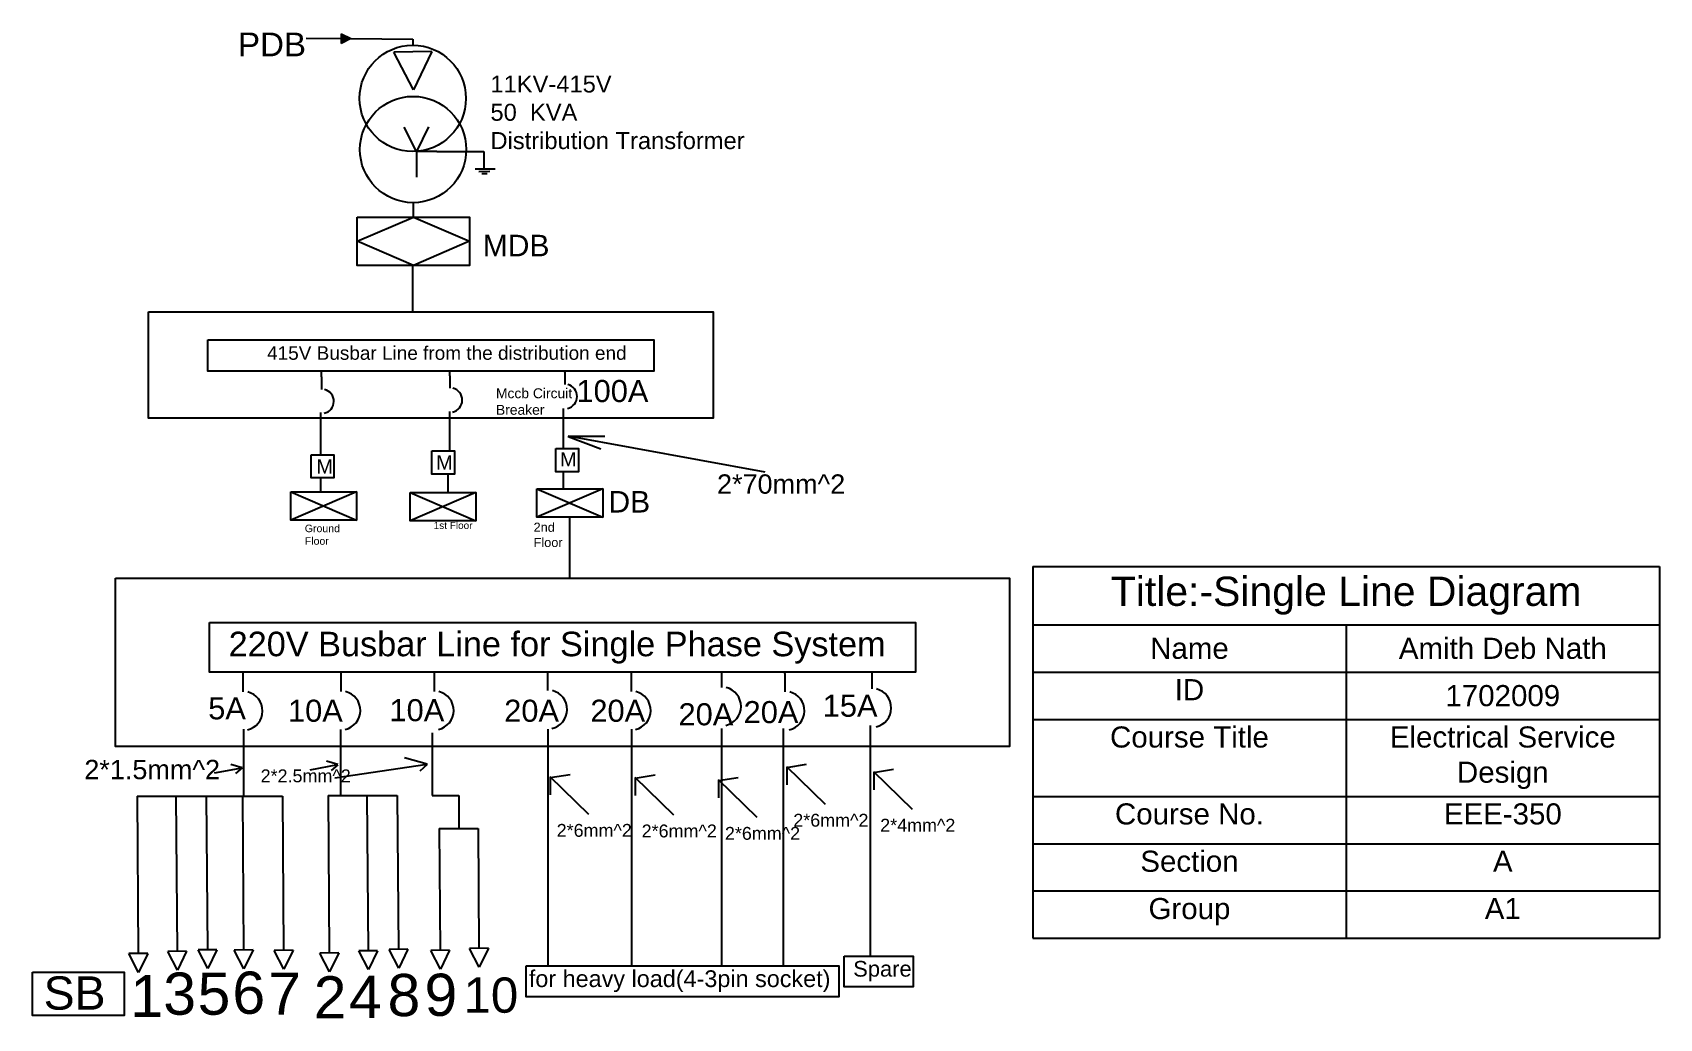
# Model space of a CAD drawing. Header units: inches. Extents: x 14.4 to 47.1, y 18.3 to 70.3.
# Drawn here: x 14.42 to 47.09, y 50.47 to 70.26 of the extents above; entities outside this region: 1.
import ezdxf

# ---------------------------------------------------------------- set-up
doc = ezdxf.new("R2010")
doc.units = ezdxf.units.IN
doc.header["$MEASUREMENT"] = 0
for name, color, linetype in [('FF', 7, 'Continuous'), ('Fittings', 7, 'Continuous'), ('Heavy Load', 240, 'Continuous')]:
    doc.layers.add(name, color=color, linetype=linetype)
doc.styles.get("Standard").update_dxf_attribs({"font": 'arial.ttf'})

# ---------------------------------------------------------------- blocks, each defined once
blk = doc.blocks.new('*T2')
at = {"color": 0, "linetype": 'ByBlock', "lineweight": -2, "transparency": 16777216}
for p, q in [((0, 0), (12.585, 0)), ((0, 0), (0, -7.462)), ((12.585, 0), (12.585, -7.462)), ((0, -1.169), (12.585, -1.169)), ((6.293, -1.169), (6.293, -7.462)), ((0, -2.119), (12.585, -2.119)), ((0, -3.069), (12.585, -3.069)), ((0, -4.613), (12.585, -4.613)), ((0, -5.563), (12.585, -5.563)), ((0, -6.512), (12.585, -6.512)), ((0, -7.462), (12.585, -7.462))]:
    blk.add_line(p, q, dxfattribs=at)
at = {"color": 0, "transparency": 16777216}
for s, insert, char_height, width, attachment_point in [('Title:-Single Line Diagram', (6.293, -0.585), 0.58827, 12.30299, 5), ('Name', (3.146, -1.644), 0.4236, 6.01031, 5), ('Amith Deb Nath ', (9.439, -1.644), 0.42356, 6.01031, 5), ('ID', (3.146, -2.26), 0.4236, 6.01031, 2), ('1702009', (9.439, -2.594), 0.4236, 6.01031, 5), ('Course Title', (3.146, -3.21), 0.42356, 6.01031, 2), ('Electrical Service Design', (9.439, -3.21), 0.42356, 6.01031, 2), ('Course No. ', (3.146, -4.754), 0.42356, 6.01031, 2), ('EEE-350', (9.439, -4.754), 0.4236, 6.01031, 2), ('Section', (3.146, -5.704), 0.4236, 6.01031, 2), ('A', (9.439, -5.704), 0.424, 6.01031, 2), ('Group', (3.146, -6.654), 0.4236, 6.01031, 2), ('A1', (9.439, -6.654), 0.4236, 6.01031, 2)]:
    blk.add_mtext(s, dxfattribs=dict(at, insert=insert, char_height=char_height, width=width, attachment_point=attachment_point))

msp = doc.modelspace()

# ---------------------------------------------------------------- hatches: boundary and pattern name
h = msp.add_hatch(color=256)
h.set_gradient(color1=(254, 204, 102), color2=(254, 204, 102), tint=1)
h.paths.add_polyline_path([(20.618, 70.231), (20.618, 70.136), (20.814, 70.135)])
h.paths.add_polyline_path([(20.814, 70.135), (20.618, 70.136), (20.619, 70.036)])

# ---------------------------------------------------------------- linework, layer by layer
for p, q in [((19.916, 70.142), (20.618, 70.136)), ((20.618, 70.231), (20.814, 70.135)), ((20.814, 70.135), (20.619, 70.036)), ((20.814, 70.135), (22.057, 70.124)), ((22.057, 70.124), (22.057, 70.002)), ((22.071, 69.104), (21.678, 69.861)), ((22.441, 69.873), (22.071, 69.104)), ((22.136, 67.871), (21.883, 68.357)), ((22.373, 68.365), (22.136, 67.871)), ((22.136, 67.871), (22.136, 67.352)), ((22.542, 67.871), (22.136, 67.871)), ((22.542, 67.871), (23.485, 67.871)), ((23.485, 67.871), (23.485, 67.518)), ((23.308, 67.518), (23.71, 67.518)), ((23.386, 67.47), (23.604, 67.472)), ((23.444, 67.43), (23.551, 67.43)), ((22.068, 66.839), (22.068, 66.551)), ((22.052, 65.59), (22.052, 64.65)), ((20.226, 63.343), (20.226, 63.458)), ((22.803, 63.368), (22.803, 63.458)), ((25.11, 63.441), (25.11, 63.458)), ((25.11, 63.441), (25.11, 63.191)), ((20.226, 63.343), (20.226, 63.093)), ((22.803, 63.368), (22.803, 63.117)), ((20.207, 62.628), (20.207, 61.782)), ((22.799, 62.652), (22.799, 61.861)), ((25.08, 62.71), (25.08, 61.907)), ((29.137, 61.429), (25.181, 62.151)), ((25.181, 62.151), (25.916, 62.151)), ((25.181, 62.148), (25.835, 61.901)), ((25.08, 61.449), (25.08, 61.095)), ((20.206, 61.315), (20.206, 61.037)), ((22.666, 61.394), (22.666, 61.386)), ((22.76, 61.394), (22.76, 61.023)), ((25.208, 60.526), (25.208, 59.305)), ((18.648, 57.416), (18.648, 57.019)), ((20.612, 57.419), (20.612, 57.026)), ((22.487, 57.419), (22.487, 57.026)), ((24.765, 57.418), (24.765, 57.046)), ((26.444, 57.419), (26.444, 57.026)), ((28.257, 57.419), (28.257, 57.109)), ((29.531, 57.39), (29.531, 57.419)), ((29.531, 57.391), (29.531, 57.019)), ((31.275, 57.419), (31.275, 57.08)), ((18.657, 56.275), (18.657, 54.93)), ((20.608, 56.266), (20.608, 54.941)), ((22.446, 56.198), (22.446, 54.944)), ((24.768, 56.273), (24.768, 51.52)), ((26.449, 56.273), (26.449, 51.52)), ((28.26, 56.283), (28.26, 51.52)), ((29.498, 56.283), (29.498, 51.52)), ((31.242, 56.343), (31.242, 51.717)), ((18.635, 55.497), (18.403, 55.564)), ((19.996, 55.459), (20.554, 55.562)), ((20.554, 55.562), (20.323, 55.628)), ((20.555, 55.559), (20.419, 55.444)), ((20.492, 55.298), (22.35, 55.572)), ((22.35, 55.572), (21.895, 55.699)), ((22.349, 55.565), (22.201, 55.429)), ((29.568, 55.503), (29.967, 55.567)), ((18.077, 55.394), (18.635, 55.497)), ((18.635, 55.495), (18.499, 55.38)), ((24.816, 55.3), (25.216, 55.365)), ((25.596, 54.557), (24.818, 55.313)), ((24.818, 55.313), (24.818, 54.952)), ((26.523, 55.288), (26.923, 55.353)), ((27.303, 54.546), (26.525, 55.301)), ((26.525, 55.301), (26.525, 54.94)), ((28.195, 55.24), (28.595, 55.305)), ((28.975, 54.498), (28.197, 55.253)), ((28.197, 55.253), (28.197, 54.892)), ((30.348, 54.76), (29.569, 55.516)), ((29.569, 55.516), (29.569, 55.154)), ((31.313, 55.403), (31.713, 55.467)), ((32.093, 54.66), (31.315, 55.416)), ((31.315, 55.416), (31.315, 55.055)), ((16.523, 54.93), (16.546, 51.768)), ((16.523, 54.93), (19.442, 54.93)), ((17.302, 54.93), (17.325, 51.812)), ((17.912, 54.93), (17.935, 51.843)), ((18.639, 54.93), (18.661, 51.837)), ((19.442, 54.93), (19.464, 51.83)), ((20.359, 54.941), (20.382, 51.779)), ((20.359, 54.941), (21.748, 54.941)), ((21.138, 54.941), (21.161, 51.822)), ((21.748, 54.941), (21.771, 51.854)), ((22.446, 54.944), (22.985, 54.944)), ((22.985, 54.944), (22.985, 54.278)), ((22.59, 54.278), (22.608, 51.831)), ((22.59, 54.278), (23.369, 54.278)), ((23.369, 54.278), (23.387, 51.874)), ((16.552, 51.391), (16.358, 51.766)), ((16.735, 51.771), (16.552, 51.391)), ((17.331, 51.434), (17.137, 51.809)), ((17.514, 51.815), (17.331, 51.434)), ((17.94, 51.466), (17.746, 51.84)), ((18.123, 51.846), (17.94, 51.466)), ((18.667, 51.46), (18.473, 51.834)), ((18.85, 51.84), (18.667, 51.46)), ((19.47, 51.453), (19.276, 51.827)), ((19.653, 51.833), (19.47, 51.453)), ((20.388, 51.402), (20.194, 51.776)), ((20.571, 51.782), (20.388, 51.402)), ((21.167, 51.445), (20.973, 51.82)), ((21.35, 51.825), (21.167, 51.445)), ((21.776, 51.477), (21.582, 51.851)), ((21.959, 51.857), (21.776, 51.477)), ((22.613, 51.453), (22.419, 51.828)), ((22.796, 51.834), (22.613, 51.453)), ((23.393, 51.497), (23.198, 51.871)), ((23.576, 51.877), (23.393, 51.497))]:
    msp.add_line(p, q)
for points in [[(20.618, 70.231), (20.619, 70.036)], [(22.441, 69.873), (21.678, 69.861)], [(16.735, 51.771), (16.358, 51.766)], [(17.514, 51.815), (17.137, 51.809)], [(18.123, 51.846), (17.746, 51.84)], [(18.85, 51.84), (18.473, 51.834)], [(19.653, 51.833), (19.276, 51.827)], [(20.571, 51.782), (20.194, 51.776)], [(21.35, 51.825), (20.973, 51.82)], [(21.959, 51.857), (21.582, 51.851)], [(22.796, 51.834), (22.419, 51.828)], [(23.576, 51.877), (23.198, 51.871)]]:
    msp.add_lwpolyline(points)
for points in [[(16.748, 64.65), (28.09, 64.65), (28.09, 62.514), (16.748, 62.514)], [(20.017, 61.782), (20.473, 61.782), (20.473, 61.315), (20.017, 61.315)], [(22.438, 61.861), (22.894, 61.861), (22.894, 61.394), (22.438, 61.394)], [(24.928, 61.907), (25.384, 61.907), (25.384, 61.44), (24.928, 61.44)], [(16.091, 59.305), (34.044, 59.305), (34.044, 55.924), (16.091, 55.924)], [(30.72, 51.717), (32.11, 51.717), (32.11, 51.103), (30.72, 51.103)], [(14.422, 51.393), (16.262, 51.393), (16.262, 50.524), (14.422, 50.524)], [(24.333, 51.52), (30.617, 51.52), (30.617, 50.901), (24.333, 50.901)]]:
    msp.add_lwpolyline(points, close=True)
for centre in [(22.057, 68.935), (22.064, 67.908)]:
    msp.add_circle(centre, 1.067)
for centre, radius in [((20.227, 62.854), 0.246), ((22.805, 62.878), 0.246), ((25.112, 62.952), 0.246), ((18.651, 56.641), 0.39), ((20.615, 56.648), 0.39), ((22.49, 56.648), 0.39), ((24.768, 56.668), 0.39), ((26.446, 56.648), 0.39), ((28.26, 56.73), 0.39), ((29.534, 56.641), 0.39), ((31.277, 56.701), 0.39)]:
    msp.add_arc(centre, radius, 282.6312, 76.1169)
at = {"layer": 'Fittings'}
for p, q in [((20.943, 66.067), (22.071, 66.552)), ((22.071, 66.552), (23.199, 66.067)), ((22.071, 65.582), (20.943, 66.067)), ((23.199, 66.067), (22.071, 65.582)), ((19.607, 61.037), (20.931, 60.468)), ((20.931, 61.037), (19.607, 60.468)), ((22.003, 61.023), (23.327, 60.454)), ((23.327, 61.023), (22.003, 60.454)), ((24.548, 61.095), (25.872, 60.526)), ((25.872, 61.095), (24.548, 60.526))]:
    msp.add_line(p, q, dxfattribs=at)
for points in [[(20.943, 66.552), (23.199, 66.552), (23.199, 65.582), (20.943, 65.582)], [(19.607, 61.037), (20.931, 61.037), (20.931, 60.468), (19.607, 60.468)], [(22.003, 61.023), (23.327, 61.023), (23.327, 60.454), (22.003, 60.454)], [(24.548, 61.095), (25.872, 61.095), (25.872, 60.526), (24.548, 60.526)]]:
    msp.add_lwpolyline(points, close=True, dxfattribs=at)
at = {"layer": 'Heavy Load'}
for points in [[(17.941, 64.088), (26.897, 64.088), (26.897, 63.458), (17.941, 63.458)], [(17.979, 58.415), (32.156, 58.415), (32.156, 57.419), (17.979, 57.419)]]:
    msp.add_lwpolyline(points, close=True, dxfattribs=at)

# ---------------------------------------------------------------- block references
msp.add_blockref('*T2', (34.51, 59.537))

# ---------------------------------------------------------------- texts
at = {"attachment_point": 1}
for s, width, gutter_width, insert, char_height in [('PDB', 1.62737, 0.951, (18.548, 70.256), 0.4757), ('11KV-415V\\P50  KVA\\PDistribution Transformer', 6.44455, 0.681, (23.618, 69.394), 0.34068), ('MDB', 4.35315, 2.158, (23.464, 66.197), 0.4316), ('415V Busbar Line from the distribution end', 8.95658, 1.363, (19.132, 63.96), 0.2727), ('Mccb Circuit Breaker', 2.39114, 0.995, (23.729, 63.115), 0.19908), ('M', 0.108, 0.68, (22.527, 61.769), 0.287), ('M', 0.108, 0.68, (25.014, 61.833), 0.287), ('M', 0.108, 0.68, (20.122, 61.69), 0.287), ('DB', 4.35315, 2.158, (25.988, 61.053), 0.4316), ('Ground Floor', 0.95513, 0.757, (19.89, 60.378), 0.15135), ('1st Floor', 0.76375, 0.718, (22.478, 60.434), 0.1435), ('2nd Floor', 0.78336, 0.916, (24.484, 60.418), 0.1833), ('220V Busbar Line for Single Phase System', 16.17741, 2.463, (18.36, 58.229), 0.49255), ('Spare', 0.4741, 0.68, (30.903, 51.62), 0.3152), ('for heavy load(4-3pin socket)', 11.04471, 1.681, (24.389, 51.432), 0.33628)]:
    msp.add_mtext_dynamic_manual_height_columns(s, width=width, gutter_width=gutter_width, heights=[0], dxfattribs=dict(at, insert=insert, char_height=char_height))
at = {"layer": 'FF', "attachment_point": 1}
for s, width, gutter_width, insert, char_height in [('100A', 2.56539, 0.0369, (25.346, 63.282), 0.4429), ('2*70mm^ 2', 2.24848, 0.0324, (28.168, 61.387), 0.3882), ('5A', 2.56539, 0.0369, (17.95, 56.913), 0.4429), ('10A', 2.56539, 0.0369, (19.552, 56.864), 0.4429), ('10A', 2.56539, 0.0369, (21.59, 56.875), 0.4429), ('20A', 2.56539, 0.0369, (23.894, 56.864), 0.4429), ('20A', 2.56539, 0.0369, (25.625, 56.864), 0.4429), ('15A', 2.56539, 0.0369, (30.291, 56.965), 0.4429), ('20A', 2.56539, 0.0369, (27.395, 56.793), 0.4429), ('20A', 2.56539, 0.0369, (28.702, 56.836), 0.4429), ('2*1.5mm^ 2', 2.24848, 0.0324, (15.462, 55.656), 0.3882), ('2*2.5mm^ 2', 1.49275, 0.0215, (19.003, 55.464), 0.2577), ('2*6mm^ 2', 1.49275, 0.0215, (29.7, 54.573), 0.2577), ('2*6mm^ 2', 1.49275, 0.0215, (24.948, 54.37), 0.2577), ('2*6mm^ 2', 1.49275, 0.0215, (26.655, 54.358), 0.2577), ('2*6mm^ 2', 1.49275, 0.0215, (28.327, 54.31), 0.2577), ('2*4mm^ 2', 1.49275, 0.0215, (31.445, 54.473), 0.2577), ('SB', 2.57934, 0.0371, (14.644, 51.31), 0.668), ('1', 3.27039, 0.0471, (16.385, 51.34), 0.847), ('3', 3.27039, 0.0471, (17.047, 51.387), 0.847), ('5', 3.27039, 0.0471, (17.737, 51.387), 0.847), ('6', 3.27039, 0.0471, (18.436, 51.406), 0.847), ('7', 3.27039, 0.0471, (19.154, 51.387), 0.847), ('2', 3.27039, 0.0471, (20.068, 51.312), 0.847), ('4', 3.27039, 0.0471, (20.777, 51.322), 0.847), ('8', 3.27039, 0.0471, (21.551, 51.359), 0.847), ('9', 3.27039, 0.0471, (22.294, 51.364), 0.847), ('10', 2.73176, 0.0393, (23.077, 51.288), 0.7075)]:
    msp.add_mtext_dynamic_manual_height_columns(s, width=width, gutter_width=gutter_width, heights=[0], dxfattribs=dict(at, insert=insert, char_height=char_height))

doc.saveas('drawing.dxf')
